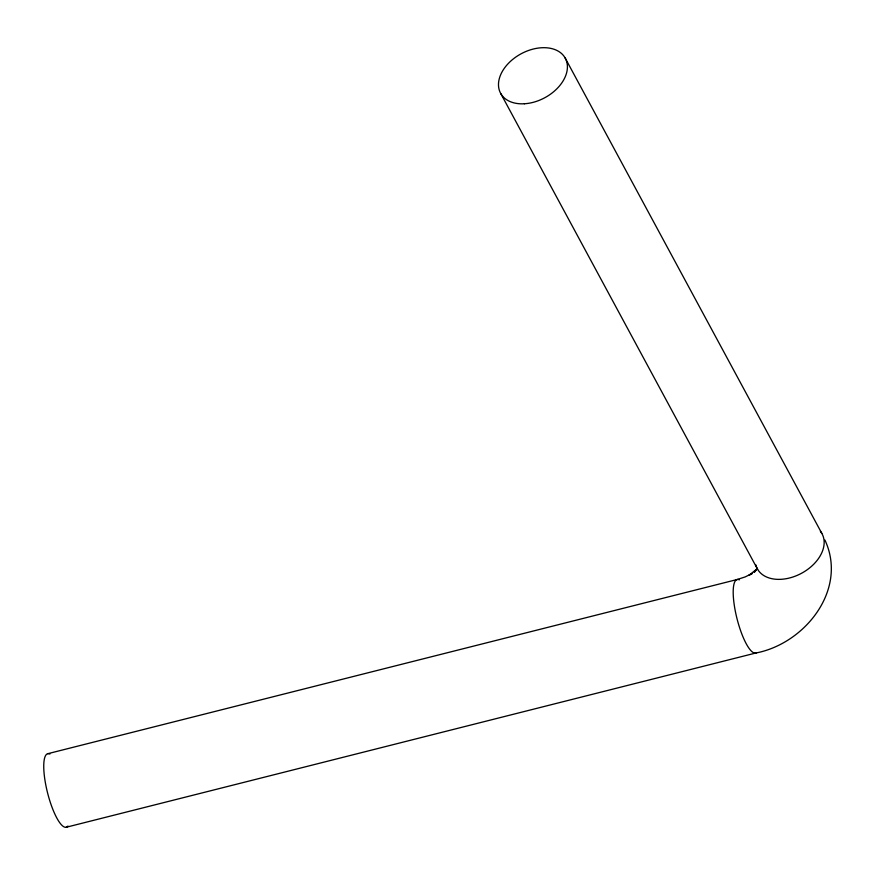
<?xml version="1.0" encoding="UTF-8"?>
<svg xmlns="http://www.w3.org/2000/svg" width="875" height="875" viewBox="0 0 875 875"><rect width="100%" height="100%" fill="white"/><g stroke="black" fill="none" stroke-linecap="round" stroke-linejoin="round"><path stroke-width="1.31" d="M756.142 570.008L754.228 572.348L757.258 568.706L748.956 575.312L752.27 573.453L745.15 576.931L737.209 579.502L47.764 753.703M66.205 827.258L755.65 653.056C804.88 643.781 848.05 589.684 824.917 540.05M565.075 57.848L821.822 533.389M500.839 93.691L757.575 569.231M820.4 531.311A36.783 24.959 -28.4 0 1 800.691 573.727A36.783 24.959 -28.4 0 1 755.77 564.725M756.58 652.641A37.92 9.723 75.8 0 1 736.477 616.503A37.92 9.723 75.8 0 1 739.353 579.852M67.955 826.044A37.92 9.723 75.8 0 1 47.491 792.597A37.92 9.723 75.8 0 1 49.897 754.053M524.42 103.764A36.783 24.959 -28.4 0 0 566.147 60.058A36.783 24.959 -28.4 0 0 508.298 63.481A36.783 24.959 -28.4 0 0 524.42 103.764"/></g></svg>
